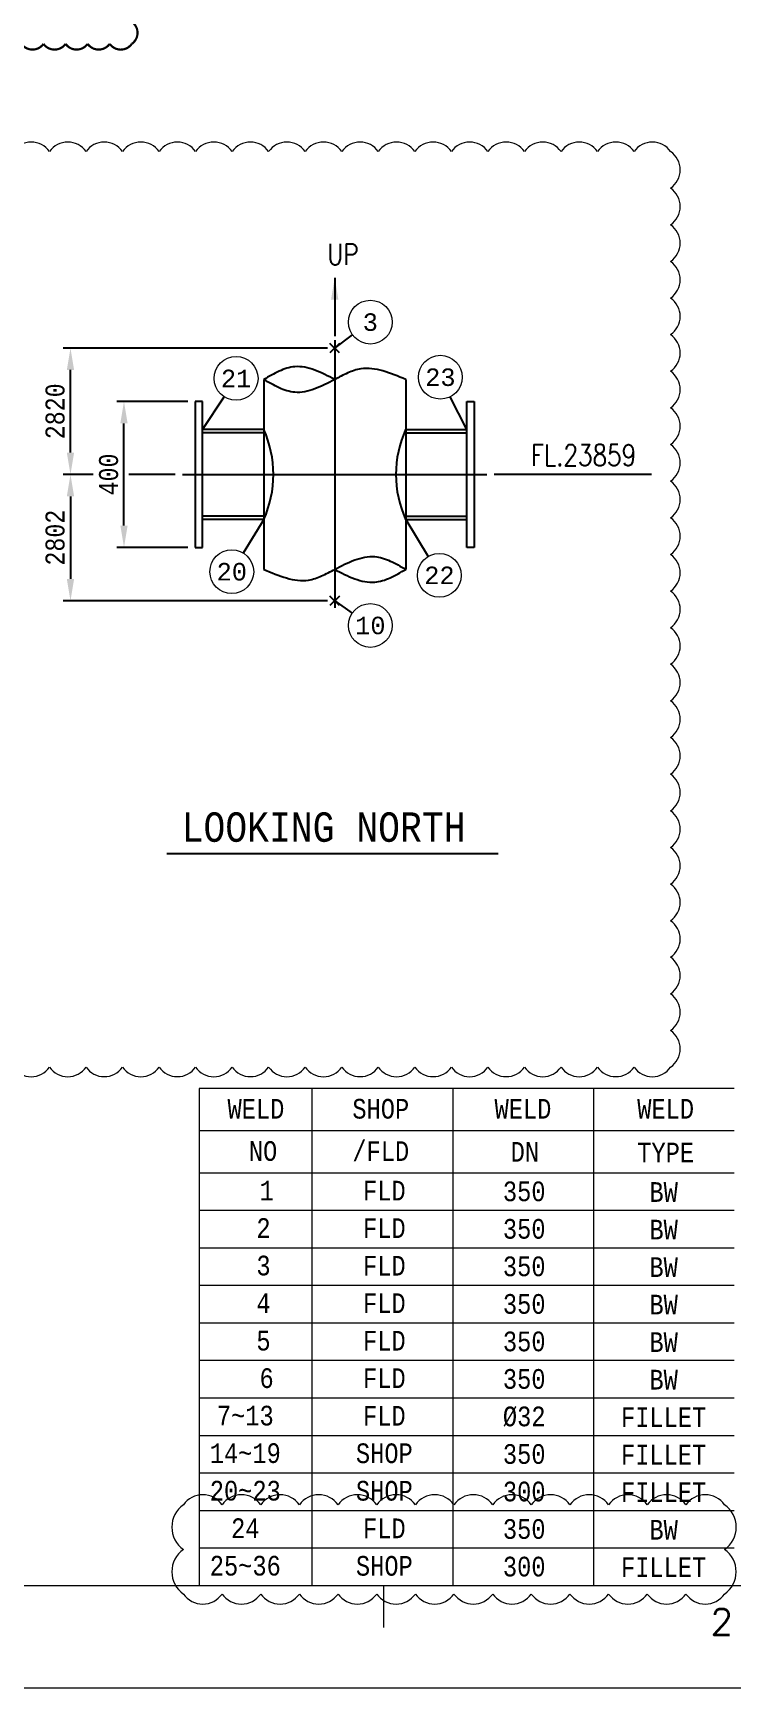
# Model space of a CAD drawing. Extents: x 0 to 841, y 0 to 594.
# Drawn here: x 581 to 676.7, y 0 to 226.8 of the extents above; entities that cross this region are included whole.
import ezdxf
from ezdxf.enums import TextEntityAlignment as Align

# ---------------------------------------------------------------- set-up
doc = ezdxf.new("R2010")
doc.units = 0
doc.header["$LTSCALE"] = 7
doc.header["$MEASUREMENT"] = 0
doc.linetypes.add('CENTER', pattern=[50.8, 31.75, -6.35, 6.35, -6.35])
doc.linetypes.add('PHANTOM', pattern=[63.5, 31.75, -6.35, 6.35, -6.35, 6.35, -6.35])
doc.layers.add('42', color=7, linetype='Continuous')
doc.layers.add('SUPT', color=4, linetype='Continuous')
doc.styles.add('MARKING', font='monotxt.shx', dxfattribs={"width": 0.85, "height": 2.6})
doc.styles.add('MONOTXT', font='monotxt.shx')
doc.styles.add('ROMANS', font='romans.shx')
doc.styles.add('TXT', font='monotxt.shx')

msp = doc.modelspace()

# ---------------------------------------------------------------- linework, layer by layer
at = {"color": 7, "linetype": 'Continuous', "lineweight": 0}
for p, q in [((677, 82.14), (603.71, 82.14)), ((603.71, 82.14), (603.71, 14)), ((619.14, 82.14), (619.14, 14)), ((638.43, 82.14), (638.43, 14)), ((657.71, 82.14), (657.71, 14)), ((677, 76.36), (603.71, 76.36)), ((677, 70.57), (603.71, 70.57)), ((677, 65.43), (603.71, 65.43)), ((677, 60.29), (603.71, 60.29)), ((677, 55.14), (603.71, 55.14)), ((677, 50), (603.71, 50)), ((677, 44.86), (603.71, 44.86)), ((677, 39.71), (603.71, 39.71)), ((677, 34.57), (603.71, 34.57)), ((677, 29.43), (603.71, 29.43)), ((677, 24.29), (603.71, 24.29)), ((677, 19.14), (603.71, 19.14))]:
    msp.add_line(p, q, dxfattribs=at)
at = {"color": 6, "linetype": 'Continuous', "lineweight": 0, "flags": 128}
for points in [[(594.47, 225.34, 0, 0, 0.520567), (594.47, 225.34, 0, 0, 0.520567), (594.47, 225.34, 0.3, 0.3, 0.520567), (594.47, 228.36, 0.3, 0.3, 0.520567)], [(579.35, 225.34, 0.3, 0.3, 0.520567), (582.37, 225.34, 0.3, 0.3, 0.520567), (585.4, 225.34, 0.3, 0.3, 0.520567), (588.42, 225.34, 0.3, 0.3, 0.520567), (591.44, 225.34, 0.3, 0.3, 0.520567), (594.47, 225.34, 0.3, 0.3, 0.520567)]]:
    msp.add_lwpolyline(points, format="xyseb", dxfattribs=at)
at = {"layer": '42', "color": 3, "linetype": 'Continuous', "lineweight": 0}
msp.add_line((629.01, 8.28), (629.01, 14), dxfattribs=at)
for points in [[(0, 0), (841, 0), (841, 594), (0, 594)], [(35, 580), (827, 580), (827, 14), (35, 14)]]:
    msp.add_lwpolyline(points, close=True, dxfattribs=at)
at = {"layer": 'SUPT', "color": 2, "linetype": 'Continuous'}
msp.add_line((622.27, 193.27), (622.27, 185.26), dxfattribs=at)
at = {"layer": 'SUPT', "color": 2}
for p, q in [((622.93, 182.98), (621.61, 184.29)), ((622.93, 184.29), (621.61, 182.98)), ((622.27, 183.64), (624.71, 185.45)), ((621.27, 183.64), (585.07, 183.64)), ((586.07, 169.32), (586.07, 180.64)), ((604.15, 172.5), (607.11, 176.97)), ((640.38, 172.5), (638.1, 176.97)), ((602.15, 176.32), (592.4, 176.32)), ((593.4, 159.32), (593.4, 173.32)), ((589.19, 166.32), (585.07, 166.32)), ((600.41, 166.32), (594.05, 166.32)), ((665.66, 166.32), (644.12, 166.32)), ((586.07, 163.32), (586.07, 152)), ((612.55, 160.14), (609.73, 155.55)), ((631.99, 160.14), (635.06, 155.06)), ((602.15, 156.32), (592.4, 156.32)), ((621.27, 149), (585.07, 149)), ((622.93, 149.66), (621.61, 148.34)), ((622.93, 148.34), (621.61, 149.66)), ((622.27, 149), (624.68, 147.33)), ((644.68, 114.31), (599.25, 114.31))]:
    msp.add_line(p, q, dxfattribs=at)
at = {"layer": 'SUPT', "color": 1, "linetype": 'CENTER'}
for p, q in [((622.27, 184.72), (622.27, 148.06)), ((601.41, 166.32), (643.12, 166.32))]:
    msp.add_line(p, q, dxfattribs=at)
at = {"layer": 'SUPT', "color": 1, "linetype": 'PHANTOM'}
for p, q in [((612.55, 179.33), (612.55, 153.31)), ((631.99, 179.33), (631.99, 153.31)), ((604.15, 176.32), (603.15, 176.32)), ((603.15, 176.32), (603.15, 156.32)), ((604.15, 156.32), (604.15, 176.32)), ((640.38, 156.32), (640.38, 176.32)), ((640.38, 176.32), (641.38, 176.32)), ((641.38, 176.32), (641.38, 156.32)), ((612.55, 172.5), (604.15, 172.5)), ((631.99, 172.5), (640.38, 172.5)), ((612.75, 172.03), (604.15, 172.03)), ((631.78, 172.03), (640.38, 172.03)), ((612.75, 160.61), (604.15, 160.61)), ((612.55, 160.14), (604.15, 160.14)), ((631.78, 160.61), (640.38, 160.61)), ((631.99, 160.14), (640.38, 160.14)), ((603.15, 156.32), (604.15, 156.32)), ((641.38, 156.32), (640.38, 156.32))]:
    msp.add_line(p, q, dxfattribs=at)
at = {"layer": 'SUPT', "color": 1, "linetype": 'Continuous', "lineweight": 0, "flags": 128}
for points in [[(578.18, 85.08, 0.520567), (583.19, 85.08, 0.520567), (588.2, 85.08, 0.520567), (593.2, 85.08, 0.520567), (598.21, 85.08, 0.520567), (603.21, 85.08, 0.520567), (608.22, 85.08, 0.520567), (613.22, 85.08, 0.520567), (618.23, 85.08, 0.520567), (623.24, 85.08, 0.520567), (628.24, 85.08, 0.520567), (633.25, 85.08, 0.520567), (638.25, 85.08, 0.520567), (643.26, 85.08, 0.520567), (648.26, 85.08, 0.520567), (653.27, 85.08, 0.520567), (658.28, 85.08, 0.520567), (663.28, 85.08, 0.520567), (668.29, 85.08, 0.520567), (668.29, 85.08, 0.520567), (668.29, 90.1, 0.520567), (668.29, 95.12, 0.520567), (668.29, 100.14, 0.520567), (668.29, 105.16, 0.520567), (668.29, 110.18, 0.520567), (668.29, 115.2, 0.520567), (668.29, 120.22, 0.520567), (668.29, 125.24, 0.520567), (668.29, 130.26, 0.520567), (668.29, 135.28, 0.520567), (668.29, 140.3, 0.520567), (668.29, 145.32, 0.520567), (668.29, 150.34, 0.520567), (668.29, 155.36, 0.520567), (668.29, 160.38, 0.520567), (668.29, 165.4, 0.520567), (668.29, 170.42, 0.520567), (668.29, 175.44, 0.520567), (668.29, 180.46, 0.520567), (668.29, 185.48, 0.520567), (668.29, 190.5, 0.520567), (668.29, 195.52, 0.520567), (668.29, 200.54, 0.520567), (668.29, 205.56, 0.520567), (668.29, 210.58, 0.520567), (668.29, 210.58, 0.520567), (663.28, 210.58, 0.520567), (658.28, 210.58, 0.520567), (653.27, 210.58, 0.520567), (648.26, 210.58, 0.520567), (643.26, 210.58, 0.520567), (638.25, 210.58, 0.520567), (633.25, 210.58, 0.520567), (628.24, 210.58, 0.520567), (623.24, 210.58, 0.520567), (618.23, 210.58, 0.520567), (613.22, 210.58, 0.520567), (608.22, 210.58, 0.520567), (603.21, 210.58, 0.520567), (598.21, 210.58, 0.520567), (593.2, 210.58, 0.520567), (588.2, 210.58, 0.520567), (583.19, 210.58, 0.520567), (578.18, 210.58, 0.520567)], [(601.55, 25.1, 0.520567), (601.55, 25.1, 0.520567), (601.55, 25.1, 0.520567), (601.55, 18.98, 0.520567), (601.55, 12.87, 0.520567), (601.55, 12.87, 0.520567), (606.84, 12.87, 0.520567), (612.14, 12.87, 0.520567), (617.43, 12.87, 0.520567), (622.73, 12.87, 0.520567), (628.02, 12.87, 0.520567), (633.32, 12.87, 0.520567), (638.61, 12.87, 0.520567), (643.91, 12.87, 0.520567), (649.2, 12.87, 0.520567), (654.5, 12.87, 0.520567), (659.79, 12.87, 0.520567), (665.09, 12.87, 0.520567), (670.38, 12.87, 0.520567), (675.68, 12.87, 0.520567), (675.68, 12.87, 0.520567), (675.68, 18.98, 0.520567), (675.68, 25.1, 0.520567), (675.68, 25.1, 0.520567), (670.38, 25.1, 0.520567), (665.09, 25.1, 0.520567), (659.79, 25.1, 0.520567), (654.5, 25.1, 0.520567), (649.2, 25.1, 0.520567), (643.91, 25.1, 0.520567), (638.61, 25.1, 0.520567), (633.32, 25.1, 0.520567), (628.02, 25.1, 0.520567), (622.73, 25.1, 0.520567), (617.43, 25.1, 0.520567), (612.14, 25.1, 0.520567), (606.84, 25.1, 0.520567), (601.55, 25.1, 0.520567)]]:
    msp.add_lwpolyline(points, format="xyb", dxfattribs=at)
at = {"layer": 'SUPT', "color": 2, "linetype": 'Continuous', "lineweight": 0}
for centre in [(627.15, 187.2), (608.76, 179.48), (636.74, 179.65), (608.17, 152.99), (636.61, 152.49), (627.15, 145.62)]:
    msp.add_circle(centre, 3, dxfattribs=at)
at = {"layer": 'SUPT', "color": 1, "linetype": 'PHANTOM'}
for centre, start, end in [((598.77, 166.32), 335.84, 24.16), ((645.76, 166.32), 155.84, 204.16)]:
    msp.add_arc(centre, 15.1, start, end, dxfattribs=at)
for points in [[(622.27, 179.33), (620.48, 180.28), (617.1, 181.99), (613.95, 180.15), (612.55, 179.33)], [(622.27, 153.31), (624.06, 152.36), (627.44, 150.65), (630.59, 152.49), (631.99, 153.31)]]:
    msp.add_open_spline(points, degree=3, knots=[1.177559, 1.177559, 1.177559, 1.177559, 1.843458, 2.374059, 2.374059, 2.374059, 2.374059], dxfattribs=at)
for points in [[(631.99, 179.33), (625.85, 180.79), (622.27, 179.33), (616.79, 177.58), (612.55, 179.33)], [(612.55, 153.31), (618.69, 151.85), (622.27, 153.31), (627.75, 155.06), (631.99, 153.31)]]:
    msp.add_spline(points, degree=3, dxfattribs=at)
at = {"layer": 'SUPT', "color": 2, "linetype": 'Continuous'}
msp.add_solid([(621.77, 190.27), (622.77, 190.27), (622.27, 193.27)], dxfattribs=at)
at = {"layer": 'SUPT', "color": 2}
for points in [[(585.57, 180.64), (586.57, 180.64), (586.07, 183.64)], [(593.9, 173.32), (592.9, 173.32), (593.4, 176.32)], [(585.57, 169.32), (586.57, 169.32), (586.07, 166.32)], [(585.57, 163.32), (586.57, 163.32), (586.07, 166.32)], [(593.9, 159.32), (592.9, 159.32), (593.4, 156.32)], [(585.57, 152), (586.57, 152), (586.07, 149)]]:
    msp.add_solid(points, dxfattribs=at)

# ---------------------------------------------------------------- texts
at = {"color": 7, "linetype": 'Continuous', "lineweight": 0, "style": 'MONOTXT', "width": 0.833325}
for s, p in [('WELD', (611.48, 79.38)), ('SHOP', (628.58, 79.38)), ('WELD', (648.06, 79.38)), ('WELD', (667.61, 79.38)), (' NO', (611.48, 73.59)), ('/FLD', (628.58, 73.58)), ('DN', (648.32, 73.48)), ('TYPE', (667.61, 73.38)), ('   1', (610.04, 68.18)), ('FLD', (629.07, 68.16)), ('350', (648.23, 68.06)), ('BW', (667.33, 67.97)), ('   2', (609.59, 63.03)), ('FLD', (629.07, 63.02)), ('350', (648.23, 62.92)), ('BW', (667.33, 62.82)), ('   3', (609.59, 57.89)), ('FLD', (629.07, 57.87)), ('350', (648.23, 57.78)), ('BW', (667.33, 57.68)), ('   4', (609.59, 52.75)), ('FLD', (629.07, 52.73)), ('350', (648.23, 52.63)), ('BW', (667.33, 52.54)), ('   5', (609.59, 47.6)), ('FLD', (629.07, 47.59)), ('350', (648.23, 47.49)), ('BW', (667.33, 47.4)), ('   6', (610.02, 42.46)), ('FLD', (629.07, 42.45)), ('350', (648.23, 42.35)), ('BW', (667.33, 42.25)), ('7~13', (610.02, 37.32)), ('FLD', (629.07, 37.3)), ('%%C32', (648.23, 37.21)), ('FILLET', (667.33, 37.11)), ('14~19', (610.02, 32.18)), ('SHOP', (629.07, 32.16)), ('350', (648.23, 32.06)), ('FILLET', (667.33, 31.97)), ('20~23', (610.02, 27.03)), ('SHOP', (629.07, 27.02)), ('300', (648.23, 26.92)), ('FILLET', (667.33, 26.82)), ('24', (610.02, 21.89)), ('FLD', (629.07, 21.87)), ('350', (648.23, 21.78)), ('BW', (667.33, 21.68)), ('25~36', (610.02, 16.75)), ('SHOP', (629.07, 16.73)), ('300', (648.23, 16.63)), ('FILLET', (667.33, 16.54))]:
    msp.add_text(s, height=2.7, dxfattribs=at).set_placement(p, align=Align.MIDDLE_CENTER)
at = {"color": 2, "char_height": 2.6, "attachment_point": 5, "rotation": 90, "style": 'MARKING'}
for s, insert in [('\\A1;2820', (583.97, 174.98)), ('\\A1;400', (591.3, 166.32)), ('\\A1;2802', (583.97, 157.66))]:
    msp.add_mtext(s, dxfattribs=dict(at, insert=insert))
at = {"layer": '42', "color": 3, "linetype": 'Continuous', "lineweight": 0, "style": 'ROMANS', "width": 1.001426}
msp.add_text('2', height=3.58, dxfattribs=at).set_placement((675.29, 9.06), align=Align.MIDDLE)
at = {"layer": 'SUPT', "color": 2, "linetype": 'Continuous'}
for s, height, style, width, p in [('UP', 2.903, 'ROMANS', 0.8, (621.25, 195.03)), ('FL.23859', 2.903, 'ROMANS', 0.8, (649.13, 167.51)), ('LOOKING NORTH', 4.032, 'TXT', 0.857143, (601.3, 115.97))]:
    msp.add_text(s, height=height, dxfattribs=dict(at, style=style, width=width)).set_placement(p)
at = {"layer": 'SUPT', "color": 2, "linetype": 'Continuous', "lineweight": 0, "style": 'TXT'}
for s, p in [('3', (627.15, 187.2)), ('21', (608.76, 179.48)), ('23', (636.74, 179.65)), ('20', (608.17, 152.99)), ('22', (636.61, 152.49)), ('10', (627.15, 145.62))]:
    msp.add_text(s, height=2.4, dxfattribs=at).set_placement(p, align=Align.MIDDLE_CENTER)

doc.saveas('drawing.dxf')
